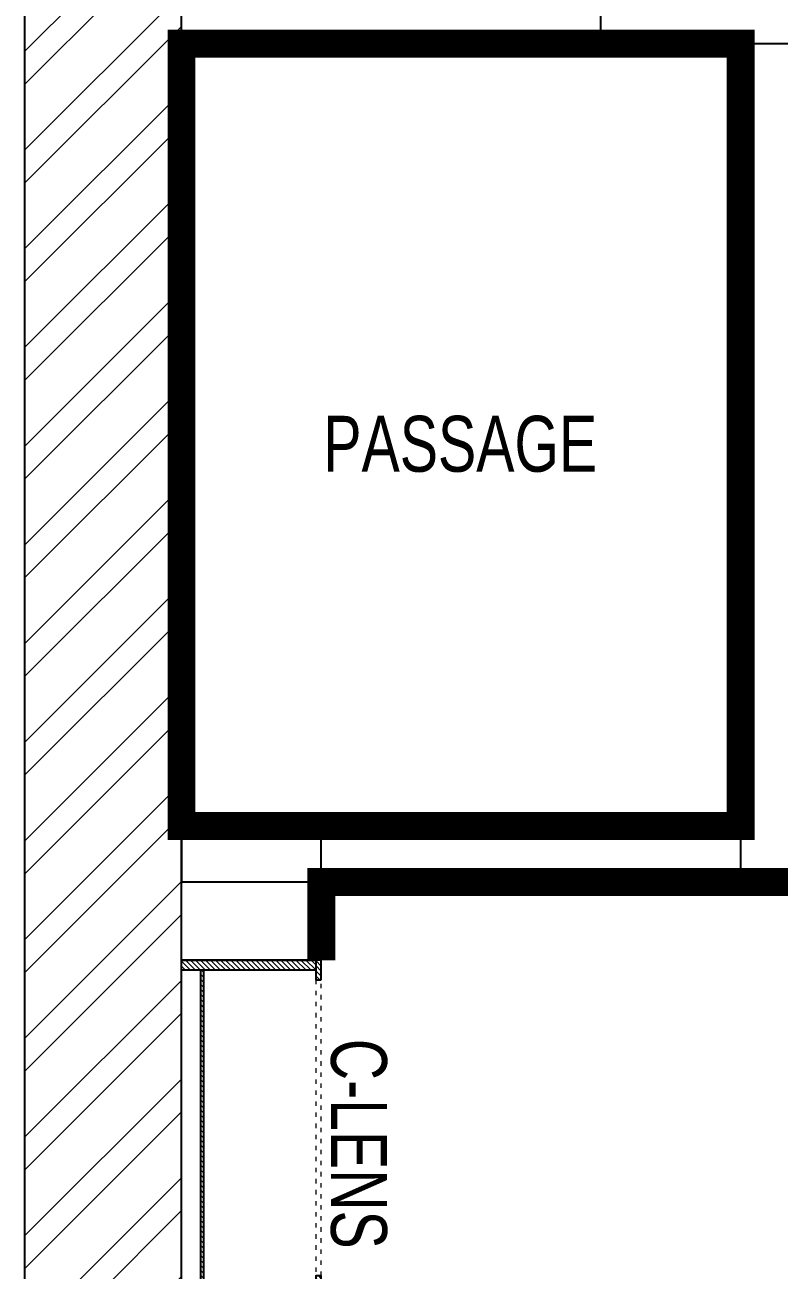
# Model space of a CAD drawing. Header units: feet. Extents: x 9002549 to 9009259, y -7061301 to -7049191.
# Drawn here: x 9002549 to 9003898, y -7054445 to -7052217 of the extents above; entities that cross this region are included whole.
import ezdxf

# ---------------------------------------------------------------- set-up
doc = ezdxf.new("R2010")
doc.units = ezdxf.units.FT
doc.header["$LTSCALE"] = 33
doc.header["$MEASUREMENT"] = 0
doc.linetypes.add('a_p6_plan_L18$0$HIDDEN', pattern=[0.375, 0.25, -0.125])
doc.linetypes.add('ACAD_ISO03W100', pattern=[30, 12, -18])
doc.layers.add('A-WALL', color=1, linetype='Continuous')
for name, color, linetype, lineweight in [('HIDDEN LINE', 177, 'Continuous', 0), ('LENS-DIM', 252, 'Continuous', 5), ('LENS-PARTITION', 21, 'Continuous', 25), ('LENS-TEXT', 31, 'Continuous', 5), ('LENS_CURTAIN', 5, 'a_p6_plan_L18$0$HIDDEN', 9), ('LK-FF&E WALL', 1, 'Continuous', 9), ('LK-FLUTTED FINISH', 20, 'Continuous', 30), ('LK-TILES FINISH', 251, 'Continuous', 5), ('LN-ELEVATION-1', 81, 'Continuous', 25), ('LN-ELEVATION-4', 145, 'Continuous', 13), ('LN-HATCH', 251, 'Continuous', 0), ('PLANO-TXT', 252, 'Continuous', 5)]:
    doc.layers.add(name, color=color, linetype=linetype, lineweight=lineweight)
doc.styles.add('LK TXT', font='GILC____.TTF', dxfattribs={"height": 100})
pattern_1 = [(45, (3990327.2935, 1709214.6916), (-4.4901280605, 4.4901280605), [])]

# ---------------------------------------------------------------- blocks, each defined once
blk = doc.blocks.new('A$Cabfd0693')
at = {"layer": 'LN-HATCH'}
h = blk.add_hatch(dxfattribs=at)
h.set_pattern_fill('ANSI32', color=256, scale=333, angle=180)
h.set_pattern_definition([(225, (-9077173.92, 5285700.39), (88.2999593, -88.2999593), []), (225, (-9077232.79, 5285700.39), (88.2999593, -88.2999593), [])])
h.paths.add_polyline_path([(-280, 12110), (-280, 2640), (0, 2640), (0, 11830), (1800, 11830), (1800, 9050), (2960, 9050), (2960, 9330), (2080, 9330), (2080, 11830), (6120, 11830), (6120, 11330), (6400, 11330), (6400, 12110)])
h.paths.add_polyline_path([(6400, 8220), (6120, 8220), (6120, 7690), (4760, 7690), (4760, 8300), (4600, 8300), (4600, 7530), (6120, 7530), (6120, 5620), (6400, 5620)], flags=17)
h.paths.add_polyline_path([(6120, 8520), (6400, 8520), (6400, 9330), (3320, 9330), (3320, 9050), (6120, 9050)], flags=17)
at = {"layer": 'A-WALL'}
for p, q in [((-280, 2640), (-280, 12110)), ((0, 2640), (0, 11830))]:
    blk.add_line(p, q, dxfattribs=at)
blk = doc.blocks.new('CLENS 600')
at = {"layer": 'LN-HATCH', "ltscale": 0.5}
h = blk.add_hatch(dxfattribs=at)
h.set_pattern_fill('ANSI31', color=256, scale=2)
h.set_pattern_definition(pattern_1)
h.paths.add_polyline_path([(-600, 0), (-582, 0), (-582, -240), (-600, -240)])
h = blk.add_hatch(dxfattribs=at)
h.set_pattern_fill('ANSI31', color=256, scale=2)
h.set_pattern_definition([(45, (3975657.573, 1709214.6916), (-4.490128061, 4.490128061), [])])
h.paths.add_polyline_path([(-18, 0), (0, 0), (0, -240), (-18, -240)])
h = blk.add_hatch(dxfattribs=at)
h.set_pattern_fill('ANSI31', color=256, scale=2)
h.set_pattern_definition([(45, (3990252.2935, 1709214.6916), (-4.4901280605, 4.4901280605), [])])
h.paths.add_polyline_path([(-582, -40), (-18, -40), (-18, -34), (-582, -34)])
h = blk.add_hatch(dxfattribs=at)
h.set_pattern_fill('ANSI31', color=256, scale=2)
h.set_pattern_definition(pattern_1)
h.paths.add_polyline_path([(-600, -250), (-565, -250), (-565, -240), (-600, -240)])
h = blk.add_hatch(dxfattribs=at)
h.set_pattern_fill('ANSI31', color=256, scale=2)
h.set_pattern_definition([(45, (3990177.2935, 1709214.6916), (-4.4901280605, 4.4901280605), [])])
h.paths.add_polyline_path([(-35, -250), (0, -250), (0, -240), (-35, -240)])
at = {"layer": 'HIDDEN LINE', "linetype": 'ACAD_ISO03W100', "ltscale": 0.02}
for p, q in [((-35, -240), (-565, -240)), ((-565, -250), (-35, -250))]:
    blk.add_line(p, q, dxfattribs=at)
at = {"layer": 'LN-ELEVATION-1', "ltscale": 0.5}
for points in [[(-600, 0), (-582, 0), (-582, -240), (-600, -240)], [(-18, 0), (0, 0), (0, -240), (-18, -240)], [(-582, -40), (-18, -40), (-18, -34), (-582, -34)], [(-600, -250), (-565, -250), (-565, -240), (-600, -240)], [(-35, -250), (0, -250), (0, -240), (-35, -240)]]:
    blk.add_lwpolyline(points, close=True, dxfattribs=at)
at = {"layer": 'LN-ELEVATION-4'}
blk.add_line((-18, 0), (-582, 0), dxfattribs=at)

msp = doc.modelspace()

# ---------------------------------------------------------------- linework, layer by layer
at = {"layer": 'LENS-PARTITION'}
for points in [[(9003579.4, -7052150.6), (9004629.4, -7052150.6), (9004629.4, -7052250.6), (9003579.4, -7052250.6)], [(9003829.4, -7053750.6), (9003929.4, -7053750.6), (9003929.4, -7052250.6), (9003829.4, -7052250.6)], [(9003079.4, -7053650.6), (9002829.4, -7053650.6), (9002829.4, -7053750.6), (9003079.4, -7053750.6)], [(9003079.4, -7053890.6), (9002829.4, -7053890.6), (9002829.4, -7053750.6), (9003079.4, -7053750.6)]]:
    msp.add_lwpolyline(points, close=True, dxfattribs=at)
at = {"layer": 'LENS_CURTAIN', "ltscale": 5}
for points in [[(9003579.4, -7052150.6), (9002829.4, -7052150.6), (9002829.4, -7052250.6), (9003579.4, -7052250.6)], [(9003829.4, -7053650.6), (9003079.4, -7053650.6), (9003079.4, -7053750.6), (9003829.4, -7053750.6)]]:
    msp.add_lwpolyline(points, close=True, dxfattribs=at)
at = {"layer": 'LK-FLUTTED FINISH', "linetype": 'ACAD_ISO03W100', "ltscale": 0.05, "const_width": 50}
msp.add_lwpolyline([(9005749.4, -7053850.6), (9005749.4, -7053750.6), (9003079.4, -7053750.6), (9003079.4, -7053890.6)], dxfattribs=at)
at = {"layer": 'LK-TILES FINISH', "color": 212, "linetype": 'ACAD_ISO03W100', "ltscale": 0.05, "const_width": 50}
msp.add_lwpolyline([(9003829.4, -7052250.6), (9002829.4, -7052250.6), (9002829.4, -7053650.6), (9003829.4, -7053650.6)], close=True, dxfattribs=at)

# ---------------------------------------------------------------- block references
at = {"layer": 'LENS-DIM', "color": 2}
msp.add_blockref('A$Cabfd0693', (9002829.4, -7061300.6), dxfattribs=at)
at = {"layer": 'LK-FF&E WALL', "rotation": 89.99999999999999}
msp.add_blockref('CLENS 600', (9002829.4, -7053890.6), dxfattribs=at)

# ---------------------------------------------------------------- texts
at = {"layer": 'LENS-TEXT', "color": 0, "linetype": 'Continuous', "ltscale": 3, "insert": (9003328.1, -7052967.1), "char_height": 100, "attachment_point": 5, "style": 'LK TXT'}
msp.add_mtext_dynamic_manual_height_columns('PASSAGE', width=644.394, gutter_width=1, heights=[0], dxfattribs=at)
at = {"layer": 'PLANO-TXT', "linetype": 'Continuous', "ltscale": 3, "insert": (9003146.1, -7054219), "char_height": 100, "width": 271.785, "attachment_point": 5, "rotation": 270, "style": 'LK TXT'}
msp.add_mtext('C-LENS', dxfattribs=at)

doc.saveas('drawing.dxf')
